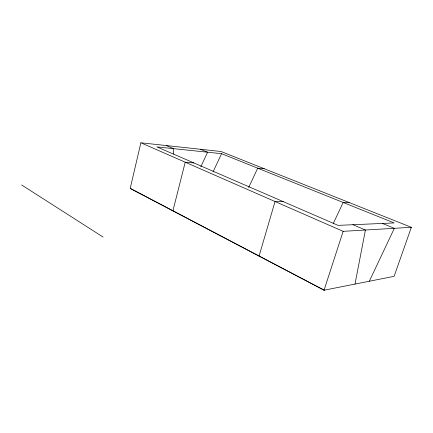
<?xml version="1.0" encoding="UTF-8"?>
<svg xmlns="http://www.w3.org/2000/svg" width="433" height="433" viewBox="0 0 433 433"><rect width="100%" height="100%" fill="white"/><g stroke="black" fill="none" stroke-linecap="round" stroke-linejoin="round"><path stroke-width="0.65" d="M173.368 154.034L173.573 148.654L166.261 145.548M355.006 284.075L365.42 230.02L352.927 224.722M140.877 142.787L130.209 188.442L324.046 290.213L394.111 276.33L411.35 227.303L221.025 151.507L140.877 142.787L343.147 231.341L411.35 227.303M172.908 210.86L185.221 162.202L193.838 162.911M259.058 256.087L275.052 201.529L283.285 201.643M324.046 290.213L343.147 231.341M200.809 166.781L207.602 152.216L200.349 149.255M213.036 171.939L221.566 153.677L394.182 222.93L338.086 225.371L156.865 146.901L221.566 153.677M248.65 187.532L257.711 168.177L264.238 168.718M333.15 223.747L343.169 202.465L349.182 202.547M369.327 281.239L394.339 228.31L382.382 223.439M130.387 188.447L324.209 290.18M21.65 184.972L103.092 237.046"/></g></svg>
